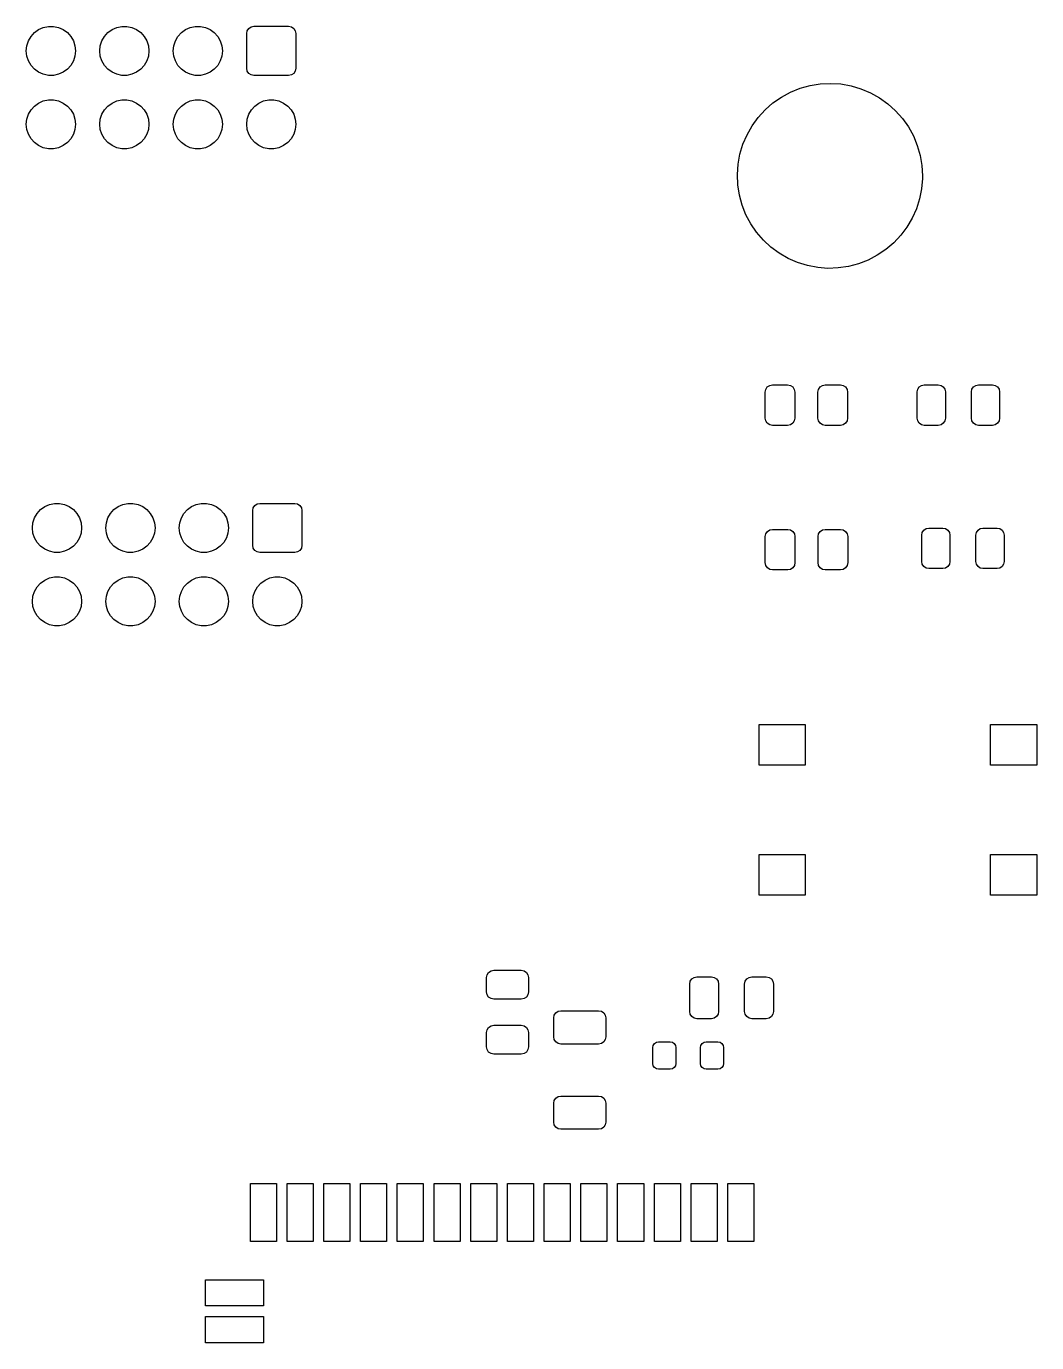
# Model space of a CAD drawing. Extents: x 2.07 to 8.39, y -4.84 to -0.98.
# Drawn here: x 7.012 to 8.388, y -2.783 to -0.99 of the extents above; entities that cross this region are included whole.
import ezdxf

# ---------------------------------------------------------------- set-up
doc = ezdxf.new("R2010")
doc.units = 0
doc.header["$MEASUREMENT"] = 0
doc.layers.add('BLACK', color=7, linetype='CONTINUOUS')

msp = doc.modelspace()

# ---------------------------------------------------------------- linework, layer by layer
at = {"layer": 'BLACK', "linetype": 'CONTINUOUS'}
for p, q in [((7.0151, -1.00991), (7.0186, -1.00385)), ((7.0186, -1.00385), (7.02328, -0.99865)), ((7.02328, -0.99865), (7.02894, -0.99454)), ((7.02894, -0.99454), (7.03533, -0.9917)), ((7.03533, -0.9917), (7.04217, -0.99024)), ((7.04217, -0.99024), (7.04917, -0.99024)), ((7.04917, -0.99024), (7.05601, -0.9917)), ((7.05601, -0.9917), (7.0624, -0.99454)), ((7.0624, -0.99454), (7.06806, -0.99865)), ((7.06806, -0.99865), (7.07274, -1.00385)), ((7.07274, -1.00385), (7.07624, -1.00991)), ((7.1151, -1.00991), (7.1186, -1.00385)), ((7.1186, -1.00385), (7.12328, -0.99865)), ((7.12328, -0.99865), (7.12894, -0.99454)), ((7.12894, -0.99454), (7.13533, -0.9917)), ((7.13533, -0.9917), (7.14217, -0.99024)), ((7.14217, -0.99024), (7.14917, -0.99024)), ((7.14917, -0.99024), (7.15601, -0.9917)), ((7.15601, -0.9917), (7.1624, -0.99454)), ((7.1624, -0.99454), (7.16806, -0.99865)), ((7.16806, -0.99865), (7.17274, -1.00385)), ((7.17274, -1.00385), (7.17624, -1.00991)), ((7.2151, -1.00991), (7.2186, -1.00385)), ((7.2186, -1.00385), (7.22328, -0.99865)), ((7.22328, -0.99865), (7.22894, -0.99454)), ((7.22894, -0.99454), (7.23533, -0.9917)), ((7.23533, -0.9917), (7.24217, -0.99024)), ((7.24217, -0.99024), (7.24917, -0.99024)), ((7.24917, -0.99024), (7.25601, -0.9917)), ((7.25601, -0.9917), (7.2624, -0.99454)), ((7.2624, -0.99454), (7.26806, -0.99865)), ((7.26806, -0.99865), (7.27274, -1.00385)), ((7.27274, -1.00385), (7.27624, -1.00991)), ((7.3122, -0.9999), (7.31295, -0.99613)), ((7.3122, -1.04715), (7.3122, -0.9999)), ((7.31295, -0.99613), (7.31509, -0.99294)), ((7.31509, -0.99294), (7.31828, -0.99081)), ((7.31828, -0.99081), (7.32205, -0.99006)), ((7.32205, -0.99006), (7.36929, -0.99006)), ((7.36929, -0.99006), (7.37306, -0.99081)), ((7.37306, -0.99081), (7.37625, -0.99294)), ((7.37625, -0.99294), (7.37838, -0.99613)), ((7.37838, -0.99613), (7.37913, -0.9999)), ((7.37913, -0.9999), (7.37913, -1.04715)), ((7.0122, -1.02352), (7.01294, -1.01657)), ((7.01294, -1.01657), (7.0151, -1.00991)), ((7.07624, -1.00991), (7.0784, -1.01657)), ((7.0784, -1.01657), (7.07913, -1.02352)), ((7.1122, -1.02352), (7.11294, -1.01657)), ((7.11294, -1.01657), (7.1151, -1.00991)), ((7.17624, -1.00991), (7.1784, -1.01657)), ((7.1784, -1.01657), (7.17913, -1.02352)), ((7.2122, -1.02352), (7.21294, -1.01657)), ((7.21294, -1.01657), (7.2151, -1.00991)), ((7.27624, -1.00991), (7.2784, -1.01657)), ((7.2784, -1.01657), (7.27913, -1.02352)), ((7.01294, -1.03048), (7.0122, -1.02352)), ((7.0151, -1.03713), (7.01294, -1.03048)), ((7.0186, -1.04319), (7.0151, -1.03713)), ((7.07624, -1.03713), (7.07274, -1.04319)), ((7.0784, -1.03048), (7.07624, -1.03713)), ((7.07913, -1.02352), (7.0784, -1.03048)), ((7.11294, -1.03048), (7.1122, -1.02352)), ((7.1151, -1.03713), (7.11294, -1.03048)), ((7.1186, -1.04319), (7.1151, -1.03713)), ((7.17624, -1.03713), (7.17274, -1.04319)), ((7.1784, -1.03048), (7.17624, -1.03713)), ((7.17913, -1.02352), (7.1784, -1.03048)), ((7.21294, -1.03048), (7.2122, -1.02352)), ((7.2151, -1.03713), (7.21294, -1.03048)), ((7.2186, -1.04319), (7.2151, -1.03713)), ((7.27624, -1.03713), (7.27274, -1.04319)), ((7.2784, -1.03048), (7.27624, -1.03713)), ((7.27913, -1.02352), (7.2784, -1.03048)), ((7.02328, -1.04839), (7.0186, -1.04319)), ((7.02894, -1.0525), (7.02328, -1.04839)), ((7.03533, -1.05535), (7.02894, -1.0525)), ((7.04217, -1.0568), (7.03533, -1.05535)), ((7.04917, -1.0568), (7.04217, -1.0568)), ((7.05601, -1.05535), (7.04917, -1.0568)), ((7.0624, -1.0525), (7.05601, -1.05535)), ((7.06806, -1.04839), (7.0624, -1.0525)), ((7.07274, -1.04319), (7.06806, -1.04839)), ((7.12328, -1.04839), (7.1186, -1.04319)), ((7.12894, -1.0525), (7.12328, -1.04839)), ((7.13533, -1.05535), (7.12894, -1.0525)), ((7.14217, -1.0568), (7.13533, -1.05535)), ((7.14917, -1.0568), (7.14217, -1.0568)), ((7.15601, -1.05535), (7.14917, -1.0568)), ((7.1624, -1.0525), (7.15601, -1.05535)), ((7.16806, -1.04839), (7.1624, -1.0525)), ((7.17274, -1.04319), (7.16806, -1.04839)), ((7.22328, -1.04839), (7.2186, -1.04319)), ((7.22894, -1.0525), (7.22328, -1.04839)), ((7.23533, -1.05535), (7.22894, -1.0525)), ((7.24217, -1.0568), (7.23533, -1.05535)), ((7.24917, -1.0568), (7.24217, -1.0568)), ((7.25601, -1.05535), (7.24917, -1.0568)), ((7.2624, -1.0525), (7.25601, -1.05535)), ((7.26806, -1.04839), (7.2624, -1.0525)), ((7.27274, -1.04319), (7.26806, -1.04839)), ((7.31295, -1.05091), (7.3122, -1.04715)), ((7.31509, -1.05411), (7.31295, -1.05091)), ((7.31828, -1.05624), (7.31509, -1.05411)), ((7.32205, -1.05699), (7.31828, -1.05624)), ((7.36929, -1.05699), (7.32205, -1.05699)), ((7.37306, -1.05624), (7.36929, -1.05699)), ((7.37625, -1.05411), (7.37306, -1.05624)), ((7.37838, -1.05091), (7.37625, -1.05411)), ((7.37913, -1.04715), (7.37838, -1.05091)), ((8.05266, -1.07971), (8.0657, -1.07444)), ((8.0657, -1.07444), (8.07925, -1.07066)), ((8.07925, -1.07066), (8.09313, -1.06841)), ((8.09313, -1.06841), (8.10718, -1.06772)), ((8.10718, -1.06772), (8.12122, -1.0686)), ((8.12122, -1.0686), (8.13507, -1.07105)), ((8.13507, -1.07105), (8.14856, -1.07502)), ((8.14856, -1.07502), (8.16153, -1.08047)), ((7.02894, -1.09454), (7.03533, -1.0917)), ((7.03533, -1.0917), (7.04217, -1.09024)), ((7.04217, -1.09024), (7.04917, -1.09024)), ((7.04917, -1.09024), (7.05601, -1.0917)), ((7.05601, -1.0917), (7.0624, -1.09454)), ((7.12894, -1.09454), (7.13533, -1.0917)), ((7.13533, -1.0917), (7.14217, -1.09024)), ((7.14217, -1.09024), (7.14917, -1.09024)), ((7.14917, -1.09024), (7.15601, -1.0917)), ((7.15601, -1.0917), (7.1624, -1.09454)), ((7.22894, -1.09454), (7.23533, -1.0917)), ((7.23533, -1.0917), (7.24217, -1.09024)), ((7.24217, -1.09024), (7.24917, -1.09024)), ((7.24917, -1.09024), (7.25601, -1.0917)), ((7.25601, -1.0917), (7.2624, -1.09454)), ((7.32894, -1.09454), (7.33533, -1.0917)), ((7.33533, -1.0917), (7.34217, -1.09024)), ((7.34217, -1.09024), (7.34917, -1.09024)), ((7.34917, -1.09024), (7.35601, -1.0917)), ((7.35601, -1.0917), (7.3624, -1.09454)), ((8.02874, -1.09442), (8.04029, -1.0864)), ((8.04029, -1.0864), (8.05266, -1.07971)), ((8.16153, -1.08047), (8.1738, -1.08733)), ((8.1738, -1.08733), (8.18524, -1.09552)), ((7.01294, -1.11657), (7.0151, -1.10991)), ((7.0151, -1.10991), (7.0186, -1.10385)), ((7.0186, -1.10385), (7.02328, -1.09865)), ((7.02328, -1.09865), (7.02894, -1.09454)), ((7.0624, -1.09454), (7.06806, -1.09865)), ((7.06806, -1.09865), (7.07274, -1.10385)), ((7.07274, -1.10385), (7.07624, -1.10991)), ((7.07624, -1.10991), (7.0784, -1.11657)), ((7.11294, -1.11657), (7.1151, -1.10991)), ((7.1151, -1.10991), (7.1186, -1.10385)), ((7.1186, -1.10385), (7.12328, -1.09865)), ((7.12328, -1.09865), (7.12894, -1.09454)), ((7.1624, -1.09454), (7.16806, -1.09865)), ((7.16806, -1.09865), (7.17274, -1.10385)), ((7.17274, -1.10385), (7.17624, -1.10991)), ((7.17624, -1.10991), (7.1784, -1.11657)), ((7.21294, -1.11657), (7.2151, -1.10991)), ((7.2151, -1.10991), (7.2186, -1.10385)), ((7.2186, -1.10385), (7.22328, -1.09865)), ((7.22328, -1.09865), (7.22894, -1.09454)), ((7.2624, -1.09454), (7.26806, -1.09865)), ((7.26806, -1.09865), (7.27274, -1.10385)), ((7.27274, -1.10385), (7.27624, -1.10991)), ((7.27624, -1.10991), (7.2784, -1.11657)), ((7.31294, -1.11657), (7.3151, -1.10991)), ((7.3151, -1.10991), (7.3186, -1.10385)), ((7.3186, -1.10385), (7.32328, -1.09865)), ((7.32328, -1.09865), (7.32894, -1.09454)), ((7.3624, -1.09454), (7.36806, -1.09865)), ((7.36806, -1.09865), (7.37274, -1.10385)), ((7.37274, -1.10385), (7.37624, -1.10991)), ((7.37624, -1.10991), (7.3784, -1.11657)), ((8.00867, -1.11408), (8.01815, -1.10369)), ((8.01815, -1.10369), (8.02874, -1.09442)), ((8.18524, -1.09552), (8.19569, -1.10493)), ((8.19569, -1.10493), (8.20503, -1.11545)), ((7.0122, -1.12352), (7.01294, -1.11657)), ((7.01294, -1.13048), (7.0122, -1.12352)), ((7.0784, -1.11657), (7.07913, -1.12352)), ((7.07913, -1.12352), (7.0784, -1.13048)), ((7.1122, -1.12352), (7.11294, -1.11657)), ((7.11294, -1.13048), (7.1122, -1.12352)), ((7.1784, -1.11657), (7.17913, -1.12352)), ((7.17913, -1.12352), (7.1784, -1.13048)), ((7.2122, -1.12352), (7.21294, -1.11657)), ((7.21294, -1.13048), (7.2122, -1.12352)), ((7.2784, -1.11657), (7.27913, -1.12352)), ((7.27913, -1.12352), (7.2784, -1.13048)), ((7.3122, -1.12352), (7.31294, -1.11657)), ((7.31294, -1.13048), (7.3122, -1.12352)), ((7.3784, -1.11657), (7.37913, -1.12352)), ((7.37913, -1.12352), (7.3784, -1.13048)), ((7.99345, -1.13768), (8.0004, -1.12545)), ((8.0004, -1.12545), (8.00867, -1.11408)), ((8.20503, -1.11545), (8.21314, -1.12694)), ((8.21314, -1.12694), (8.21992, -1.13926)), ((7.0151, -1.13713), (7.01294, -1.13048)), ((7.0186, -1.14319), (7.0151, -1.13713)), ((7.02328, -1.14839), (7.0186, -1.14319)), ((7.07274, -1.14319), (7.06806, -1.14839)), ((7.07624, -1.13713), (7.07274, -1.14319)), ((7.0784, -1.13048), (7.07624, -1.13713)), ((7.1151, -1.13713), (7.11294, -1.13048)), ((7.1186, -1.14319), (7.1151, -1.13713)), ((7.12328, -1.14839), (7.1186, -1.14319)), ((7.17274, -1.14319), (7.16806, -1.14839)), ((7.17624, -1.13713), (7.17274, -1.14319)), ((7.1784, -1.13048), (7.17624, -1.13713)), ((7.2151, -1.13713), (7.21294, -1.13048)), ((7.2186, -1.14319), (7.2151, -1.13713)), ((7.22328, -1.14839), (7.2186, -1.14319)), ((7.27274, -1.14319), (7.26806, -1.14839)), ((7.27624, -1.13713), (7.27274, -1.14319)), ((7.2784, -1.13048), (7.27624, -1.13713)), ((7.3151, -1.13713), (7.31294, -1.13048)), ((7.3186, -1.14319), (7.3151, -1.13713)), ((7.32328, -1.14839), (7.3186, -1.14319)), ((7.37274, -1.14319), (7.36806, -1.14839)), ((7.37624, -1.13713), (7.37274, -1.14319)), ((7.3784, -1.13048), (7.37624, -1.13713)), ((7.98791, -1.15061), (7.99345, -1.13768)), ((8.21992, -1.13926), (8.22528, -1.15227)), ((7.02894, -1.1525), (7.02328, -1.14839)), ((7.03533, -1.15535), (7.02894, -1.1525)), ((7.04217, -1.1568), (7.03533, -1.15535)), ((7.04917, -1.1568), (7.04217, -1.1568)), ((7.05601, -1.15535), (7.04917, -1.1568)), ((7.0624, -1.1525), (7.05601, -1.15535)), ((7.06806, -1.14839), (7.0624, -1.1525)), ((7.12894, -1.1525), (7.12328, -1.14839)), ((7.13533, -1.15535), (7.12894, -1.1525)), ((7.14217, -1.1568), (7.13533, -1.15535)), ((7.14917, -1.1568), (7.14217, -1.1568)), ((7.15601, -1.15535), (7.14917, -1.1568)), ((7.1624, -1.1525), (7.15601, -1.15535)), ((7.16806, -1.14839), (7.1624, -1.1525)), ((7.22894, -1.1525), (7.22328, -1.14839)), ((7.23533, -1.15535), (7.22894, -1.1525)), ((7.24217, -1.1568), (7.23533, -1.15535)), ((7.24917, -1.1568), (7.24217, -1.1568)), ((7.25601, -1.15535), (7.24917, -1.1568)), ((7.2624, -1.1525), (7.25601, -1.15535)), ((7.26806, -1.14839), (7.2624, -1.1525)), ((7.32894, -1.1525), (7.32328, -1.14839)), ((7.33533, -1.15535), (7.32894, -1.1525)), ((7.34217, -1.1568), (7.33533, -1.15535)), ((7.34917, -1.1568), (7.34217, -1.1568)), ((7.35601, -1.15535), (7.34917, -1.1568)), ((7.3624, -1.1525), (7.35601, -1.15535)), ((7.36806, -1.14839), (7.3624, -1.1525)), ((7.98131, -1.17791), (7.98385, -1.16408)), ((7.98385, -1.16408), (7.98791, -1.15061)), ((8.22528, -1.15227), (8.22915, -1.16579)), ((7.98033, -1.19194), (7.98131, -1.17791)), ((8.22915, -1.16579), (8.2315, -1.17966)), ((8.2315, -1.17966), (8.23228, -1.1937)), ((7.98092, -1.20599), (7.98033, -1.19194)), ((8.23223, -1.19722), (8.23106, -1.21123)), ((8.23228, -1.1937), (8.23223, -1.19722)), ((7.98307, -1.21989), (7.98092, -1.20599)), ((8.23106, -1.21123), (8.22833, -1.22503)), ((7.98676, -1.23347), (7.98307, -1.21989)), ((7.99193, -1.24655), (7.98676, -1.23347)), ((8.22833, -1.22503), (8.22407, -1.23844)), ((7.99854, -1.25896), (7.99193, -1.24655)), ((8.21835, -1.25129), (8.21123, -1.26342)), ((8.22407, -1.23844), (8.21835, -1.25129)), ((8.00648, -1.27057), (7.99854, -1.25896)), ((8.01567, -1.28122), (8.00648, -1.27057)), ((8.21123, -1.26342), (8.20281, -1.27468)), ((8.02599, -1.29077), (8.01567, -1.28122)), ((8.19318, -1.28494), (8.18247, -1.29405)), ((8.20281, -1.27468), (8.19318, -1.28494)), ((8.03731, -1.29912), (8.02599, -1.29077)), ((8.0495, -1.30615), (8.03731, -1.29912)), ((8.06238, -1.31178), (8.0495, -1.30615)), ((8.15834, -1.30843), (8.14523, -1.31352)), ((8.17081, -1.30192), (8.15834, -1.30843)), ((8.18247, -1.29405), (8.17081, -1.30192)), ((8.07582, -1.31594), (8.06238, -1.31178)), ((8.08964, -1.31858), (8.07582, -1.31594)), ((8.10366, -1.31966), (8.08964, -1.31858)), ((8.11772, -1.31917), (8.10366, -1.31966)), ((8.13163, -1.31711), (8.11772, -1.31917)), ((8.14523, -1.31352), (8.13163, -1.31711)), ((8.01821, -1.48819), (8.01896, -1.48442)), ((8.01896, -1.48442), (8.02109, -1.48123)), ((8.02109, -1.48123), (8.02428, -1.4791)), ((8.02428, -1.4791), (8.02805, -1.47835)), ((8.02805, -1.47835), (8.04872, -1.47835)), ((8.04872, -1.47835), (8.05249, -1.4791)), ((8.05249, -1.4791), (8.05568, -1.48123)), ((8.05568, -1.48123), (8.05781, -1.48442)), ((8.05781, -1.48442), (8.05856, -1.48819)), ((8.09006, -1.48819), (8.09081, -1.48442)), ((8.09081, -1.48442), (8.09294, -1.48123)), ((8.09294, -1.48123), (8.09614, -1.4791)), ((8.09614, -1.4791), (8.0999, -1.47835)), ((8.0999, -1.47835), (8.12057, -1.47835)), ((8.12057, -1.47835), (8.12434, -1.4791)), ((8.12434, -1.4791), (8.12753, -1.48123)), ((8.12753, -1.48123), (8.12966, -1.48442)), ((8.12966, -1.48442), (8.13041, -1.48819)), ((8.22512, -1.48794), (8.22585, -1.48427)), ((8.22585, -1.48427), (8.22793, -1.48116)), ((8.22793, -1.48116), (8.23104, -1.47908)), ((8.23104, -1.47908), (8.23471, -1.47835)), ((8.23471, -1.47835), (8.25391, -1.47835)), ((8.25391, -1.47835), (8.25758, -1.47908)), ((8.25758, -1.47908), (8.26069, -1.48116)), ((8.26069, -1.48116), (8.26277, -1.48427)), ((8.26277, -1.48427), (8.2635, -1.48794)), ((8.29894, -1.48794), (8.29967, -1.48427)), ((8.29967, -1.48427), (8.30175, -1.48116)), ((8.30175, -1.48116), (8.30486, -1.47908)), ((8.30486, -1.47908), (8.30853, -1.47835)), ((8.30853, -1.47835), (8.32773, -1.47835)), ((8.32773, -1.47835), (8.3314, -1.47908)), ((8.3314, -1.47908), (8.33451, -1.48116)), ((8.33451, -1.48116), (8.33659, -1.48427)), ((8.33659, -1.48427), (8.33732, -1.48794)), ((8.01821, -1.52362), (8.01821, -1.48819)), ((8.05856, -1.48819), (8.05856, -1.52362)), ((8.09006, -1.52362), (8.09006, -1.48819)), ((8.13041, -1.48819), (8.13041, -1.52362)), ((8.22512, -1.52387), (8.22512, -1.48794)), ((8.2635, -1.48794), (8.2635, -1.52387)), ((8.29894, -1.52387), (8.29894, -1.48794)), ((8.33732, -1.48794), (8.33732, -1.52387)), ((8.01896, -1.52739), (8.01821, -1.52362)), ((8.05856, -1.52362), (8.05781, -1.52739)), ((8.09081, -1.52739), (8.09006, -1.52362)), ((8.13041, -1.52362), (8.12966, -1.52739)), ((8.02109, -1.53058), (8.01896, -1.52739)), ((8.02428, -1.53272), (8.02109, -1.53058)), ((8.02805, -1.53346), (8.02428, -1.53272)), ((8.04872, -1.53346), (8.02805, -1.53346)), ((8.05249, -1.53272), (8.04872, -1.53346)), ((8.05568, -1.53058), (8.05249, -1.53272)), ((8.05781, -1.52739), (8.05568, -1.53058)), ((8.09294, -1.53058), (8.09081, -1.52739)), ((8.09614, -1.53272), (8.09294, -1.53058)), ((8.0999, -1.53346), (8.09614, -1.53272)), ((8.12057, -1.53346), (8.0999, -1.53346)), ((8.12434, -1.53272), (8.12057, -1.53346)), ((8.12753, -1.53058), (8.12434, -1.53272)), ((8.12966, -1.52739), (8.12753, -1.53058)), ((8.22585, -1.52754), (8.22512, -1.52387)), ((8.22793, -1.53065), (8.22585, -1.52754)), ((8.23104, -1.53273), (8.22793, -1.53065)), ((8.23471, -1.53346), (8.23104, -1.53273)), ((8.25391, -1.53346), (8.23471, -1.53346)), ((8.25758, -1.53273), (8.25391, -1.53346)), ((8.26069, -1.53065), (8.25758, -1.53273)), ((8.26277, -1.52754), (8.26069, -1.53065)), ((8.2635, -1.52387), (8.26277, -1.52754)), ((8.29967, -1.52754), (8.29894, -1.52387)), ((8.30175, -1.53065), (8.29967, -1.52754)), ((8.30486, -1.53273), (8.30175, -1.53065)), ((8.30853, -1.53346), (8.30486, -1.53273)), ((8.32773, -1.53346), (8.30853, -1.53346)), ((8.3314, -1.53273), (8.32773, -1.53346)), ((8.33451, -1.53065), (8.3314, -1.53273)), ((8.33659, -1.52754), (8.33451, -1.53065)), ((8.33732, -1.52387), (8.33659, -1.52754)), ((7.02686, -1.65346), (7.03154, -1.64826)), ((7.03154, -1.64826), (7.0372, -1.64415)), ((7.0372, -1.64415), (7.0436, -1.6413)), ((7.0436, -1.6413), (7.05044, -1.63985)), ((7.05044, -1.63985), (7.05743, -1.63985)), ((7.05743, -1.63985), (7.06428, -1.6413)), ((7.06428, -1.6413), (7.07067, -1.64415)), ((7.07067, -1.64415), (7.07633, -1.64826)), ((7.07633, -1.64826), (7.08101, -1.65346)), ((7.12686, -1.65346), (7.13154, -1.64826)), ((7.13154, -1.64826), (7.1372, -1.64415)), ((7.1372, -1.64415), (7.1436, -1.6413)), ((7.1436, -1.6413), (7.15044, -1.63985)), ((7.15044, -1.63985), (7.15743, -1.63985)), ((7.15743, -1.63985), (7.16428, -1.6413)), ((7.16428, -1.6413), (7.17067, -1.64415)), ((7.17067, -1.64415), (7.17633, -1.64826)), ((7.17633, -1.64826), (7.18101, -1.65346)), ((7.22686, -1.65346), (7.23154, -1.64826)), ((7.23154, -1.64826), (7.2372, -1.64415)), ((7.2372, -1.64415), (7.2436, -1.6413)), ((7.2436, -1.6413), (7.25044, -1.63985)), ((7.25044, -1.63985), (7.25744, -1.63985)), ((7.25744, -1.63985), (7.26428, -1.6413)), ((7.26428, -1.6413), (7.27067, -1.64415)), ((7.27067, -1.64415), (7.27633, -1.64826)), ((7.27633, -1.64826), (7.28101, -1.65346)), ((7.32047, -1.64951), (7.32122, -1.64574)), ((7.32122, -1.64574), (7.32336, -1.64255)), ((7.32336, -1.64255), (7.32655, -1.64041)), ((7.32655, -1.64041), (7.33031, -1.63967)), ((7.33031, -1.63967), (7.37756, -1.63967)), ((7.37756, -1.63967), (7.38133, -1.64041)), ((7.38133, -1.64041), (7.38452, -1.64255)), ((7.38452, -1.64255), (7.38665, -1.64574)), ((7.38665, -1.64574), (7.3874, -1.64951)), ((7.02047, -1.67313), (7.0212, -1.66617)), ((7.0212, -1.66617), (7.02337, -1.65952)), ((7.02337, -1.65952), (7.02686, -1.65346)), ((7.08101, -1.65346), (7.08451, -1.65952)), ((7.08451, -1.65952), (7.08667, -1.66617)), ((7.08667, -1.66617), (7.0874, -1.67313)), ((7.12047, -1.67313), (7.1212, -1.66617)), ((7.1212, -1.66617), (7.12337, -1.65952)), ((7.12337, -1.65952), (7.12686, -1.65346)), ((7.18101, -1.65346), (7.18451, -1.65952)), ((7.18451, -1.65952), (7.18667, -1.66617)), ((7.18667, -1.66617), (7.1874, -1.67313)), ((7.22047, -1.67313), (7.2212, -1.66617)), ((7.2212, -1.66617), (7.22337, -1.65952)), ((7.22337, -1.65952), (7.22686, -1.65346)), ((7.28101, -1.65346), (7.28451, -1.65952)), ((7.28451, -1.65952), (7.28667, -1.66617)), ((7.28667, -1.66617), (7.2874, -1.67313)), ((7.32047, -1.69675), (7.32047, -1.64951)), ((7.3874, -1.64951), (7.3874, -1.69675)), ((7.0212, -1.68009), (7.02047, -1.67313)), ((7.02337, -1.68674), (7.0212, -1.68009)), ((7.08667, -1.68009), (7.08451, -1.68674)), ((7.0874, -1.67313), (7.08667, -1.68009)), ((7.1212, -1.68009), (7.12047, -1.67313)), ((7.12337, -1.68674), (7.1212, -1.68009)), ((7.18667, -1.68009), (7.18451, -1.68674)), ((7.1874, -1.67313), (7.18667, -1.68009)), ((7.2212, -1.68009), (7.22047, -1.67313)), ((7.22337, -1.68674), (7.2212, -1.68009)), ((7.28667, -1.68009), (7.28451, -1.68674)), ((7.2874, -1.67313), (7.28667, -1.68009)), ((8.01831, -1.68504), (8.01906, -1.68127)), ((8.01831, -1.72047), (8.01831, -1.68504)), ((8.01906, -1.68127), (8.02119, -1.67808)), ((8.02119, -1.67808), (8.02438, -1.67595)), ((8.02438, -1.67595), (8.02815, -1.6752)), ((8.02815, -1.6752), (8.04882, -1.6752)), ((8.04882, -1.6752), (8.05259, -1.67595)), ((8.05259, -1.67595), (8.05578, -1.67808)), ((8.05578, -1.67808), (8.05791, -1.68127)), ((8.05791, -1.68127), (8.05866, -1.68504)), ((8.05866, -1.68504), (8.05866, -1.72047)), ((8.09016, -1.68504), (8.09091, -1.68127)), ((8.09016, -1.72047), (8.09016, -1.68504)), ((8.09091, -1.68127), (8.09304, -1.67808)), ((8.09304, -1.67808), (8.09623, -1.67595)), ((8.09623, -1.67595), (8.1, -1.6752)), ((8.1, -1.6752), (8.12067, -1.6752)), ((8.12067, -1.6752), (8.12444, -1.67595)), ((8.12444, -1.67595), (8.12763, -1.67808)), ((8.12763, -1.67808), (8.12976, -1.68127)), ((8.12976, -1.68127), (8.13051, -1.68504)), ((8.13051, -1.68504), (8.13051, -1.72047)), ((8.2313, -1.68302), (8.23203, -1.67935)), ((8.2313, -1.71895), (8.2313, -1.68302)), ((8.23203, -1.67935), (8.23411, -1.67624)), ((8.23411, -1.67624), (8.23722, -1.67416)), ((8.23722, -1.67416), (8.2409, -1.67343)), ((8.2409, -1.67343), (8.26009, -1.67343)), ((8.26009, -1.67343), (8.26376, -1.67416)), ((8.26376, -1.67416), (8.26687, -1.67624)), ((8.26687, -1.67624), (8.26895, -1.67935)), ((8.26895, -1.67935), (8.26969, -1.68302)), ((8.26969, -1.68302), (8.26969, -1.71895)), ((8.30512, -1.68302), (8.30585, -1.67935)), ((8.30512, -1.71895), (8.30512, -1.68302)), ((8.30585, -1.67935), (8.30793, -1.67624)), ((8.30793, -1.67624), (8.31104, -1.67416)), ((8.31104, -1.67416), (8.31471, -1.67343)), ((8.31471, -1.67343), (8.33391, -1.67343)), ((8.33391, -1.67343), (8.33758, -1.67416)), ((8.33758, -1.67416), (8.34069, -1.67624)), ((8.34069, -1.67624), (8.34277, -1.67935)), ((8.34277, -1.67935), (8.3435, -1.68302)), ((8.3435, -1.68302), (8.3435, -1.71895)), ((7.02686, -1.6928), (7.02337, -1.68674)), ((7.03154, -1.698), (7.02686, -1.6928)), ((7.0372, -1.70211), (7.03154, -1.698)), ((7.0436, -1.70496), (7.0372, -1.70211)), ((7.07067, -1.70211), (7.06428, -1.70496)), ((7.07633, -1.698), (7.07067, -1.70211)), ((7.08101, -1.6928), (7.07633, -1.698)), ((7.08451, -1.68674), (7.08101, -1.6928)), ((7.12686, -1.6928), (7.12337, -1.68674)), ((7.13154, -1.698), (7.12686, -1.6928)), ((7.1372, -1.70211), (7.13154, -1.698)), ((7.1436, -1.70496), (7.1372, -1.70211)), ((7.17067, -1.70211), (7.16428, -1.70496)), ((7.17633, -1.698), (7.17067, -1.70211)), ((7.18101, -1.6928), (7.17633, -1.698)), ((7.18451, -1.68674), (7.18101, -1.6928)), ((7.22686, -1.6928), (7.22337, -1.68674)), ((7.23154, -1.698), (7.22686, -1.6928)), ((7.2372, -1.70211), (7.23154, -1.698)), ((7.2436, -1.70496), (7.2372, -1.70211)), ((7.27067, -1.70211), (7.26428, -1.70496)), ((7.27633, -1.698), (7.27067, -1.70211)), ((7.28101, -1.6928), (7.27633, -1.698)), ((7.28451, -1.68674), (7.28101, -1.6928)), ((7.32122, -1.70052), (7.32047, -1.69675)), ((7.32336, -1.70371), (7.32122, -1.70052)), ((7.38665, -1.70052), (7.38452, -1.70371)), ((7.3874, -1.69675), (7.38665, -1.70052)), ((7.05044, -1.70641), (7.0436, -1.70496)), ((7.05743, -1.70641), (7.05044, -1.70641)), ((7.06428, -1.70496), (7.05743, -1.70641)), ((7.15044, -1.70641), (7.1436, -1.70496)), ((7.15743, -1.70641), (7.15044, -1.70641)), ((7.16428, -1.70496), (7.15743, -1.70641)), ((7.25044, -1.70641), (7.2436, -1.70496)), ((7.25744, -1.70641), (7.25044, -1.70641)), ((7.26428, -1.70496), (7.25744, -1.70641)), ((7.32655, -1.70585), (7.32336, -1.70371)), ((7.33031, -1.70659), (7.32655, -1.70585)), ((7.37756, -1.70659), (7.33031, -1.70659)), ((7.38133, -1.70585), (7.37756, -1.70659)), ((7.38452, -1.70371), (7.38133, -1.70585)), ((8.01906, -1.72424), (8.01831, -1.72047)), ((8.05866, -1.72047), (8.05791, -1.72424)), ((8.09091, -1.72424), (8.09016, -1.72047)), ((8.13051, -1.72047), (8.12976, -1.72424)), ((8.23203, -1.72262), (8.2313, -1.71895)), ((8.26969, -1.71895), (8.26895, -1.72262)), ((8.30585, -1.72262), (8.30512, -1.71895)), ((8.3435, -1.71895), (8.34277, -1.72262)), ((8.02119, -1.72743), (8.01906, -1.72424)), ((8.02438, -1.72957), (8.02119, -1.72743)), ((8.02815, -1.73031), (8.02438, -1.72957)), ((8.04882, -1.73031), (8.02815, -1.73031)), ((8.05259, -1.72957), (8.04882, -1.73031)), ((8.05578, -1.72743), (8.05259, -1.72957)), ((8.05791, -1.72424), (8.05578, -1.72743)), ((8.09304, -1.72743), (8.09091, -1.72424)), ((8.09623, -1.72957), (8.09304, -1.72743)), ((8.1, -1.73031), (8.09623, -1.72957)), ((8.12067, -1.73031), (8.1, -1.73031)), ((8.12444, -1.72957), (8.12067, -1.73031)), ((8.12763, -1.72743), (8.12444, -1.72957)), ((8.12976, -1.72424), (8.12763, -1.72743)), ((8.23411, -1.72573), (8.23203, -1.72262)), ((8.23722, -1.72781), (8.23411, -1.72573)), ((8.2409, -1.72854), (8.23722, -1.72781)), ((8.26009, -1.72854), (8.2409, -1.72854)), ((8.26376, -1.72781), (8.26009, -1.72854)), ((8.26687, -1.72573), (8.26376, -1.72781)), ((8.26895, -1.72262), (8.26687, -1.72573)), ((8.30793, -1.72573), (8.30585, -1.72262)), ((8.31104, -1.72781), (8.30793, -1.72573)), ((8.31471, -1.72854), (8.31104, -1.72781)), ((8.33391, -1.72854), (8.31471, -1.72854)), ((8.33758, -1.72781), (8.33391, -1.72854)), ((8.34069, -1.72573), (8.33758, -1.72781)), ((8.34277, -1.72262), (8.34069, -1.72573)), ((7.02337, -1.75952), (7.02686, -1.75346)), ((7.02686, -1.75346), (7.03154, -1.74826)), ((7.03154, -1.74826), (7.0372, -1.74415)), ((7.0372, -1.74415), (7.0436, -1.7413)), ((7.0436, -1.7413), (7.05044, -1.73985)), ((7.05044, -1.73985), (7.05743, -1.73985)), ((7.05743, -1.73985), (7.06428, -1.7413)), ((7.06428, -1.7413), (7.07067, -1.74415)), ((7.07067, -1.74415), (7.07633, -1.74826)), ((7.07633, -1.74826), (7.08101, -1.75346)), ((7.08101, -1.75346), (7.08451, -1.75952)), ((7.12337, -1.75952), (7.12686, -1.75346)), ((7.12686, -1.75346), (7.13154, -1.74826)), ((7.13154, -1.74826), (7.1372, -1.74415)), ((7.1372, -1.74415), (7.1436, -1.7413)), ((7.1436, -1.7413), (7.15044, -1.73985)), ((7.15044, -1.73985), (7.15743, -1.73985)), ((7.15743, -1.73985), (7.16428, -1.7413)), ((7.16428, -1.7413), (7.17067, -1.74415)), ((7.17067, -1.74415), (7.17633, -1.74826)), ((7.17633, -1.74826), (7.18101, -1.75346)), ((7.18101, -1.75346), (7.18451, -1.75952)), ((7.22337, -1.75952), (7.22686, -1.75346)), ((7.22686, -1.75346), (7.23154, -1.74826)), ((7.23154, -1.74826), (7.2372, -1.74415)), ((7.2372, -1.74415), (7.2436, -1.7413)), ((7.2436, -1.7413), (7.25044, -1.73985)), ((7.25044, -1.73985), (7.25744, -1.73985)), ((7.25744, -1.73985), (7.26428, -1.7413)), ((7.26428, -1.7413), (7.27067, -1.74415)), ((7.27067, -1.74415), (7.27633, -1.74826)), ((7.27633, -1.74826), (7.28101, -1.75346)), ((7.28101, -1.75346), (7.28451, -1.75952)), ((7.32337, -1.75952), (7.32686, -1.75346)), ((7.32686, -1.75346), (7.33154, -1.74826)), ((7.33154, -1.74826), (7.3372, -1.74415)), ((7.3372, -1.74415), (7.3436, -1.7413)), ((7.3436, -1.7413), (7.35044, -1.73985)), ((7.35044, -1.73985), (7.35743, -1.73985)), ((7.35743, -1.73985), (7.36428, -1.7413)), ((7.36428, -1.7413), (7.37067, -1.74415)), ((7.37067, -1.74415), (7.37633, -1.74826)), ((7.37633, -1.74826), (7.38101, -1.75346)), ((7.38101, -1.75346), (7.38451, -1.75952)), ((7.02047, -1.77313), (7.0212, -1.76617)), ((7.0212, -1.78009), (7.02047, -1.77313)), ((7.0212, -1.76617), (7.02337, -1.75952)), ((7.08451, -1.75952), (7.08667, -1.76617)), ((7.08667, -1.76617), (7.0874, -1.77313)), ((7.0874, -1.77313), (7.08667, -1.78009)), ((7.12047, -1.77313), (7.1212, -1.76617)), ((7.1212, -1.78009), (7.12047, -1.77313)), ((7.1212, -1.76617), (7.12337, -1.75952)), ((7.18451, -1.75952), (7.18667, -1.76617)), ((7.18667, -1.76617), (7.1874, -1.77313)), ((7.1874, -1.77313), (7.18667, -1.78009)), ((7.22047, -1.77313), (7.2212, -1.76617)), ((7.2212, -1.78009), (7.22047, -1.77313)), ((7.2212, -1.76617), (7.22337, -1.75952)), ((7.28451, -1.75952), (7.28667, -1.76617)), ((7.28667, -1.76617), (7.2874, -1.77313)), ((7.2874, -1.77313), (7.28667, -1.78009)), ((7.32047, -1.77313), (7.3212, -1.76617)), ((7.3212, -1.78009), (7.32047, -1.77313)), ((7.3212, -1.76617), (7.32337, -1.75952)), ((7.38451, -1.75952), (7.38667, -1.76617)), ((7.38667, -1.76617), (7.3874, -1.77313)), ((7.3874, -1.77313), (7.38667, -1.78009)), ((7.02337, -1.78674), (7.0212, -1.78009)), ((7.02686, -1.7928), (7.02337, -1.78674)), ((7.08451, -1.78674), (7.08101, -1.7928)), ((7.08667, -1.78009), (7.08451, -1.78674)), ((7.12337, -1.78674), (7.1212, -1.78009)), ((7.12686, -1.7928), (7.12337, -1.78674)), ((7.18451, -1.78674), (7.18101, -1.7928)), ((7.18667, -1.78009), (7.18451, -1.78674)), ((7.22337, -1.78674), (7.2212, -1.78009)), ((7.22686, -1.7928), (7.22337, -1.78674)), ((7.28451, -1.78674), (7.28101, -1.7928)), ((7.28667, -1.78009), (7.28451, -1.78674)), ((7.32337, -1.78674), (7.3212, -1.78009)), ((7.32686, -1.7928), (7.32337, -1.78674)), ((7.38451, -1.78674), (7.38101, -1.7928)), ((7.38667, -1.78009), (7.38451, -1.78674)), ((7.03154, -1.798), (7.02686, -1.7928)), ((7.0372, -1.80211), (7.03154, -1.798)), ((7.0436, -1.80496), (7.0372, -1.80211)), ((7.05044, -1.80641), (7.0436, -1.80496)), ((7.05743, -1.80641), (7.05044, -1.80641)), ((7.06428, -1.80496), (7.05743, -1.80641)), ((7.07067, -1.80211), (7.06428, -1.80496)), ((7.07633, -1.798), (7.07067, -1.80211)), ((7.08101, -1.7928), (7.07633, -1.798)), ((7.13154, -1.798), (7.12686, -1.7928)), ((7.1372, -1.80211), (7.13154, -1.798)), ((7.1436, -1.80496), (7.1372, -1.80211)), ((7.15044, -1.80641), (7.1436, -1.80496)), ((7.15743, -1.80641), (7.15044, -1.80641)), ((7.16428, -1.80496), (7.15743, -1.80641)), ((7.17067, -1.80211), (7.16428, -1.80496)), ((7.17633, -1.798), (7.17067, -1.80211)), ((7.18101, -1.7928), (7.17633, -1.798)), ((7.23154, -1.798), (7.22686, -1.7928)), ((7.2372, -1.80211), (7.23154, -1.798)), ((7.2436, -1.80496), (7.2372, -1.80211)), ((7.25044, -1.80641), (7.2436, -1.80496)), ((7.25744, -1.80641), (7.25044, -1.80641)), ((7.26428, -1.80496), (7.25744, -1.80641)), ((7.27067, -1.80211), (7.26428, -1.80496)), ((7.27633, -1.798), (7.27067, -1.80211)), ((7.28101, -1.7928), (7.27633, -1.798)), ((7.33154, -1.798), (7.32686, -1.7928)), ((7.3372, -1.80211), (7.33154, -1.798)), ((7.3436, -1.80496), (7.3372, -1.80211)), ((7.35044, -1.80641), (7.3436, -1.80496)), ((7.35743, -1.80641), (7.35044, -1.80641)), ((7.36428, -1.80496), (7.35743, -1.80641)), ((7.37067, -1.80211), (7.36428, -1.80496)), ((7.37633, -1.798), (7.37067, -1.80211)), ((7.38101, -1.7928), (7.37633, -1.798)), ((8.00984, -1.99606), (8.00984, -1.94094)), ((8.00984, -1.94094), (8.07283, -1.94094)), ((8.07283, -1.94094), (8.07283, -1.99606)), ((8.3248, -1.99606), (8.3248, -1.94094)), ((8.3248, -1.94094), (8.3878, -1.94094)), ((8.3878, -1.94094), (8.3878, -1.99606)), ((8.07283, -1.99606), (8.00984, -1.99606)), ((8.3878, -1.99606), (8.3248, -1.99606)), ((8.00984, -2.17323), (8.00984, -2.11811)), ((8.00984, -2.11811), (8.07283, -2.11811)), ((8.07283, -2.11811), (8.07283, -2.17323)), ((8.3248, -2.17323), (8.3248, -2.11811)), ((8.3248, -2.11811), (8.3878, -2.11811)), ((8.3878, -2.11811), (8.3878, -2.17323)), ((8.07283, -2.17323), (8.00984, -2.17323)), ((8.3878, -2.17323), (8.3248, -2.17323)), ((7.64166, -2.27847), (7.64486, -2.27634)), ((7.64486, -2.27634), (7.64862, -2.27559)), ((7.64862, -2.27559), (7.68602, -2.27559)), ((7.68602, -2.27559), (7.68979, -2.27634)), ((7.68979, -2.27634), (7.69298, -2.27847)), ((7.63878, -2.28543), (7.63953, -2.28167)), ((7.63878, -2.30512), (7.63878, -2.28543)), ((7.63953, -2.28167), (7.64166, -2.27847)), ((7.69298, -2.27847), (7.69512, -2.28167)), ((7.69512, -2.28167), (7.69587, -2.28543)), ((7.69587, -2.28543), (7.69587, -2.30512)), ((7.91535, -2.29429), (7.9161, -2.29052)), ((7.91535, -2.33169), (7.91535, -2.29429)), ((7.9161, -2.29052), (7.91824, -2.28733)), ((7.91824, -2.28733), (7.92143, -2.2852)), ((7.92143, -2.2852), (7.9252, -2.28445)), ((7.9252, -2.28445), (7.94488, -2.28445)), ((7.94488, -2.28445), (7.94865, -2.2852)), ((7.94865, -2.2852), (7.95184, -2.28733)), ((7.95184, -2.28733), (7.95398, -2.29052)), ((7.95398, -2.29052), (7.95472, -2.29429)), ((7.95472, -2.29429), (7.95472, -2.33169)), ((7.99016, -2.29429), (7.99091, -2.29052)), ((7.99016, -2.33169), (7.99016, -2.29429)), ((7.99091, -2.29052), (7.99304, -2.28733)), ((7.99304, -2.28733), (7.99623, -2.2852)), ((7.99623, -2.2852), (8, -2.28445)), ((8, -2.28445), (8.01969, -2.28445)), ((8.01969, -2.28445), (8.02345, -2.2852)), ((8.02345, -2.2852), (8.02664, -2.28733)), ((8.02664, -2.28733), (8.02878, -2.29052)), ((8.02878, -2.29052), (8.02953, -2.29429)), ((8.02953, -2.29429), (8.02953, -2.33169)), ((7.63953, -2.30888), (7.63878, -2.30512)), ((7.64166, -2.31208), (7.63953, -2.30888)), ((7.64486, -2.31421), (7.64166, -2.31208)), ((7.69298, -2.31208), (7.68979, -2.31421)), ((7.69512, -2.30888), (7.69298, -2.31208)), ((7.69587, -2.30512), (7.69512, -2.30888)), ((7.64862, -2.31496), (7.64486, -2.31421)), ((7.68602, -2.31496), (7.64862, -2.31496)), ((7.68979, -2.31421), (7.68602, -2.31496)), ((7.73031, -2.34055), (7.73106, -2.33678)), ((7.73031, -2.36614), (7.73031, -2.34055)), ((7.73106, -2.33678), (7.7332, -2.33359)), ((7.7332, -2.33359), (7.73639, -2.33146)), ((7.73639, -2.33146), (7.74016, -2.33071)), ((7.74016, -2.33071), (7.79134, -2.33071)), ((7.79134, -2.33071), (7.79511, -2.33146)), ((7.79511, -2.33146), (7.7983, -2.33359)), ((7.7983, -2.33359), (7.80043, -2.33678)), ((7.80043, -2.33678), (7.80118, -2.34055)), ((7.80118, -2.34055), (7.80118, -2.36614)), ((7.9161, -2.33546), (7.91535, -2.33169)), ((7.91824, -2.33865), (7.9161, -2.33546)), ((7.92143, -2.34079), (7.91824, -2.33865)), ((7.9252, -2.34154), (7.92143, -2.34079)), ((7.94488, -2.34154), (7.9252, -2.34154)), ((7.94865, -2.34079), (7.94488, -2.34154)), ((7.95184, -2.33865), (7.94865, -2.34079)), ((7.95398, -2.33546), (7.95184, -2.33865)), ((7.95472, -2.33169), (7.95398, -2.33546)), ((7.99091, -2.33546), (7.99016, -2.33169)), ((7.99304, -2.33865), (7.99091, -2.33546)), ((7.99623, -2.34079), (7.99304, -2.33865)), ((8, -2.34154), (7.99623, -2.34079)), ((8.01969, -2.34154), (8, -2.34154)), ((8.02345, -2.34079), (8.01969, -2.34154)), ((8.02664, -2.33865), (8.02345, -2.34079)), ((8.02878, -2.33546), (8.02664, -2.33865)), ((8.02953, -2.33169), (8.02878, -2.33546)), ((7.63878, -2.36024), (7.63953, -2.35647)), ((7.63878, -2.37992), (7.63878, -2.36024)), ((7.63953, -2.35647), (7.64166, -2.35328)), ((7.64166, -2.35328), (7.64486, -2.35114)), ((7.64486, -2.35114), (7.64862, -2.35039)), ((7.64862, -2.35039), (7.68602, -2.35039)), ((7.68602, -2.35039), (7.68979, -2.35114)), ((7.68979, -2.35114), (7.69298, -2.35328)), ((7.69298, -2.35328), (7.69512, -2.35647)), ((7.69512, -2.35647), (7.69587, -2.36024)), ((7.69587, -2.36024), (7.69587, -2.37992)), ((7.73106, -2.36991), (7.73031, -2.36614)), ((7.80118, -2.36614), (7.80043, -2.36991)), ((7.63953, -2.38369), (7.63878, -2.37992)), ((7.64166, -2.38688), (7.63953, -2.38369)), ((7.69512, -2.38369), (7.69298, -2.38688)), ((7.69587, -2.37992), (7.69512, -2.38369)), ((7.7332, -2.3731), (7.73106, -2.36991)), ((7.73639, -2.37524), (7.7332, -2.3731)), ((7.74016, -2.37598), (7.73639, -2.37524)), ((7.79134, -2.37598), (7.74016, -2.37598)), ((7.79511, -2.37524), (7.79134, -2.37598)), ((7.7983, -2.3731), (7.79511, -2.37524)), ((7.80043, -2.36991), (7.7983, -2.3731)), ((7.86516, -2.38091), (7.86576, -2.37789)), ((7.86516, -2.40256), (7.86516, -2.38091)), ((7.86576, -2.37789), (7.86746, -2.37534)), ((7.86746, -2.37534), (7.87002, -2.37363)), ((7.87002, -2.37363), (7.87303, -2.37303)), ((7.87303, -2.37303), (7.88878, -2.37303)), ((7.88878, -2.37303), (7.89179, -2.37363)), ((7.89179, -2.37363), (7.89435, -2.37534)), ((7.89435, -2.37534), (7.89605, -2.37789)), ((7.89605, -2.37789), (7.89665, -2.38091)), ((7.89665, -2.38091), (7.89665, -2.40256)), ((7.93012, -2.38091), (7.93072, -2.37789)), ((7.93012, -2.40256), (7.93012, -2.38091)), ((7.93072, -2.37789), (7.93242, -2.37534)), ((7.93242, -2.37534), (7.93498, -2.37363)), ((7.93498, -2.37363), (7.93799, -2.37303)), ((7.93799, -2.37303), (7.95374, -2.37303)), ((7.95374, -2.37303), (7.95675, -2.37363)), ((7.95675, -2.37363), (7.95931, -2.37534)), ((7.95931, -2.37534), (7.96101, -2.37789)), ((7.96101, -2.37789), (7.96161, -2.38091)), ((7.96161, -2.38091), (7.96161, -2.40256)), ((7.64486, -2.38901), (7.64166, -2.38688)), ((7.64862, -2.38976), (7.64486, -2.38901)), ((7.68602, -2.38976), (7.64862, -2.38976)), ((7.68979, -2.38901), (7.68602, -2.38976)), ((7.69298, -2.38688), (7.68979, -2.38901)), ((7.86576, -2.40557), (7.86516, -2.40256)), ((7.86746, -2.40813), (7.86576, -2.40557)), ((7.87002, -2.40983), (7.86746, -2.40813)), ((7.87303, -2.41043), (7.87002, -2.40983)), ((7.88878, -2.41043), (7.87303, -2.41043)), ((7.89179, -2.40983), (7.88878, -2.41043)), ((7.89435, -2.40813), (7.89179, -2.40983)), ((7.89605, -2.40557), (7.89435, -2.40813)), ((7.89665, -2.40256), (7.89605, -2.40557)), ((7.93072, -2.40557), (7.93012, -2.40256)), ((7.93242, -2.40813), (7.93072, -2.40557)), ((7.93498, -2.40983), (7.93242, -2.40813)), ((7.93799, -2.41043), (7.93498, -2.40983)), ((7.95374, -2.41043), (7.93799, -2.41043)), ((7.95675, -2.40983), (7.95374, -2.41043)), ((7.95931, -2.40813), (7.95675, -2.40983)), ((7.96101, -2.40557), (7.95931, -2.40813)), ((7.96161, -2.40256), (7.96101, -2.40557)), ((7.73031, -2.45669), (7.73106, -2.45293)), ((7.73106, -2.45293), (7.7332, -2.44973)), ((7.7332, -2.44973), (7.73639, -2.4476)), ((7.73639, -2.4476), (7.74016, -2.44685)), ((7.74016, -2.44685), (7.79134, -2.44685)), ((7.79134, -2.44685), (7.79511, -2.4476)), ((7.79511, -2.4476), (7.7983, -2.44973)), ((7.7983, -2.44973), (7.80043, -2.45293)), ((7.80043, -2.45293), (7.80118, -2.45669)), ((7.73031, -2.48228), (7.73031, -2.45669)), ((7.80118, -2.45669), (7.80118, -2.48228)), ((7.73106, -2.48605), (7.73031, -2.48228)), ((7.7332, -2.48924), (7.73106, -2.48605)), ((7.73639, -2.49138), (7.7332, -2.48924)), ((7.74016, -2.49213), (7.73639, -2.49138)), ((7.79511, -2.49138), (7.79134, -2.49213)), ((7.7983, -2.48924), (7.79511, -2.49138)), ((7.80043, -2.48605), (7.7983, -2.48924)), ((7.80118, -2.48228), (7.80043, -2.48605)), ((7.79134, -2.49213), (7.74016, -2.49213)), ((7.31728, -2.64472), (7.31728, -2.56598)), ((7.31728, -2.56598), (7.35272, -2.56598)), ((7.35272, -2.56598), (7.35272, -2.64472)), ((7.36728, -2.64472), (7.36728, -2.56598)), ((7.36728, -2.56598), (7.40272, -2.56598)), ((7.40272, -2.56598), (7.40272, -2.64472)), ((7.41728, -2.64472), (7.41728, -2.56598)), ((7.41728, -2.56598), (7.45272, -2.56598)), ((7.45272, -2.56598), (7.45272, -2.64472)), ((7.46728, -2.64472), (7.46728, -2.56598)), ((7.46728, -2.56598), (7.50272, -2.56598)), ((7.50272, -2.56598), (7.50272, -2.64472)), ((7.51728, -2.64472), (7.51728, -2.56598)), ((7.51728, -2.56598), (7.55272, -2.56598)), ((7.55272, -2.56598), (7.55272, -2.64472)), ((7.56728, -2.64472), (7.56728, -2.56598)), ((7.56728, -2.56598), (7.60272, -2.56598)), ((7.60272, -2.56598), (7.60272, -2.64472)), ((7.61728, -2.64472), (7.61728, -2.56598)), ((7.61728, -2.56598), (7.65272, -2.56598)), ((7.65272, -2.56598), (7.65272, -2.64472)), ((7.66728, -2.64472), (7.66728, -2.56598)), ((7.66728, -2.56598), (7.70272, -2.56598)), ((7.70272, -2.56598), (7.70272, -2.64472)), ((7.71728, -2.64472), (7.71728, -2.56598)), ((7.71728, -2.56598), (7.75272, -2.56598)), ((7.75272, -2.56598), (7.75272, -2.64472)), ((7.76728, -2.64472), (7.76728, -2.56598)), ((7.76728, -2.56598), (7.80272, -2.56598)), ((7.80272, -2.56598), (7.80272, -2.64472)), ((7.81728, -2.64472), (7.81728, -2.56598)), ((7.81728, -2.56598), (7.85272, -2.56598)), ((7.85272, -2.56598), (7.85272, -2.64472)), ((7.86728, -2.64472), (7.86728, -2.56598)), ((7.86728, -2.56598), (7.90272, -2.56598)), ((7.90272, -2.56598), (7.90272, -2.64472)), ((7.91728, -2.64472), (7.91728, -2.56598)), ((7.91728, -2.56598), (7.95272, -2.56598)), ((7.95272, -2.56598), (7.95272, -2.64472)), ((7.96728, -2.64472), (7.96728, -2.56598)), ((7.96728, -2.56598), (8.00272, -2.56598)), ((8.00272, -2.56598), (8.00272, -2.64472)), ((7.35272, -2.64472), (7.31728, -2.64472)), ((7.40272, -2.64472), (7.36728, -2.64472)), ((7.45272, -2.64472), (7.41728, -2.64472)), ((7.50272, -2.64472), (7.46728, -2.64472)), ((7.55272, -2.64472), (7.51728, -2.64472)), ((7.60272, -2.64472), (7.56728, -2.64472)), ((7.65272, -2.64472), (7.61728, -2.64472)), ((7.70272, -2.64472), (7.66728, -2.64472)), ((7.75272, -2.64472), (7.71728, -2.64472)), ((7.80272, -2.64472), (7.76728, -2.64472)), ((7.85272, -2.64472), (7.81728, -2.64472)), ((7.90272, -2.64472), (7.86728, -2.64472)), ((7.95272, -2.64472), (7.91728, -2.64472)), ((8.00272, -2.64472), (7.96728, -2.64472)), ((7.25626, -2.73272), (7.25626, -2.69728)), ((7.25626, -2.69728), (7.335, -2.69728)), ((7.335, -2.69728), (7.335, -2.73272)), ((7.335, -2.73272), (7.25626, -2.73272)), ((7.25626, -2.78272), (7.25626, -2.74728)), ((7.25626, -2.74728), (7.335, -2.74728)), ((7.335, -2.74728), (7.335, -2.78272)), ((7.335, -2.78272), (7.25626, -2.78272))]:
    msp.add_line(p, q, dxfattribs=at)

doc.saveas('drawing.dxf')
